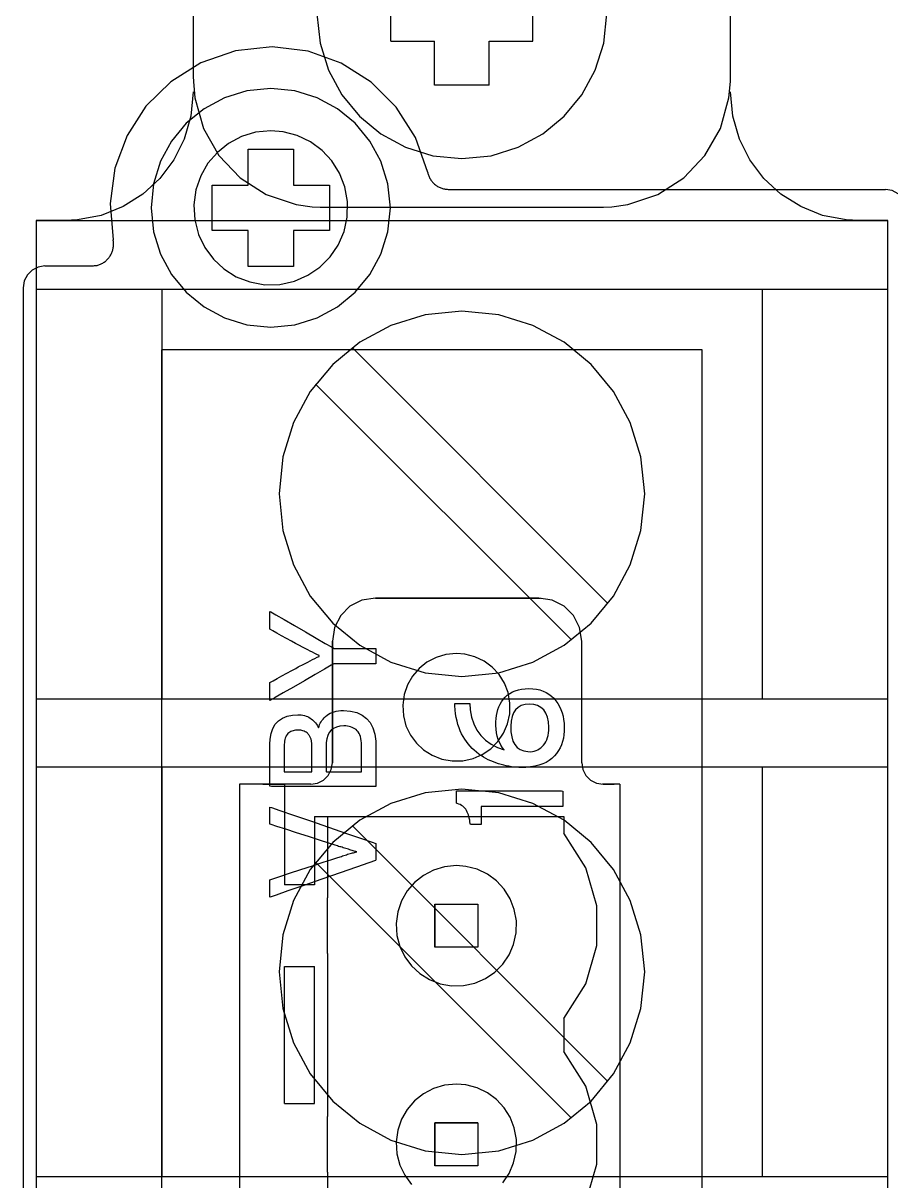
# Model space of a CAD drawing. Extents: x 1 to 47.7, y 0.2 to 33.5.
# Drawn here: x 35.132 to 35.927, y 11.133 to 12.192 of the extents above; entities that cross this region are included whole.
import ezdxf

# ---------------------------------------------------------------- set-up
doc = ezdxf.new("R2010")
doc.units = 0
doc.header["$MEASUREMENT"] = 0
for name, color, linetype in [('1_1__SCREW_TERMINAL_BLOCK_', 7, 'CONTINUOUS'), ('1_2__SCREW_TERMINAL_BLOCK_', 7, 'CONTINUOUS'), ('1_3__CONNECTORIZED_RELAY__', 7, 'CONTINUOUS'), ('1_4__CONNECTORIZED_RELAY__', 7, 'CONTINUOUS')]:
    doc.layers.add(name, color=color, linetype=linetype)

msp = doc.modelspace()

# ---------------------------------------------------------------- linework, layer by layer
at = {"layer": '1_1__SCREW_TERMINAL_BLOCK_'}
for points in [[(35.2881, 12.2396), (35.2881, 12.1821), (35.2881, 12.1575), (35.2881, 12.1434), (35.2882, 12.1389), (35.2895, 12.1239), (35.2974, 12.0959), (35.3115, 12.0713), (35.331, 12.0508), (35.3548, 12.0355), (35.3822, 12.0263), (35.3969, 12.0243), (35.4044, 12.0239), (35.4067, 12.0239), (35.4145, 12.0239), (35.4296, 12.0239), (35.4506, 12.0239), (35.476, 12.0239), (35.5341, 12.0239), (35.5922, 12.0239), (35.6176, 12.0239), (35.6386, 12.0239), (35.6537, 12.0239), (35.6615, 12.0239), (35.6638, 12.0239), (35.6713, 12.0243), (35.686, 12.0263), (35.7134, 12.0355), (35.7372, 12.0508), (35.7567, 12.0713), (35.7708, 12.0959), (35.7787, 12.1239), (35.78, 12.1389), (35.7801, 12.1434), (35.7801, 12.1575), (35.7801, 12.1821), (35.7801, 12.2396)], [(35.469, 12.1759), (35.469, 12.2258)], [(35.5992, 12.1759), (35.5992, 12.2258)], [(35.4014, 12.2008), (35.4042, 12.1741), (35.4119, 12.1493), (35.4242, 12.1267), (35.4404, 12.1071), (35.46, 12.091), (35.4826, 12.0788), (35.5074, 12.071), (35.5341, 12.0684), (35.5608, 12.071), (35.5856, 12.0788), (35.6082, 12.091), (35.6278, 12.1071), (35.644, 12.1267), (35.6563, 12.1493), (35.664, 12.1741), (35.6667, 12.2008)], [(35.469, 12.1759), (35.509, 12.1759)], [(35.509, 12.1357), (35.509, 12.1759)], [(35.5592, 12.1759), (35.5992, 12.1759)], [(35.5592, 12.1357), (35.5592, 12.1759)], [(35.5592, 12.1357), (35.509, 12.1357)], [(35.2881, 12.1296), (35.286, 12.1072), (35.2799, 12.0863), (35.2703, 12.0672), (35.2575, 12.0502), (35.2419, 12.0359), (35.2238, 12.0245), (35.2038, 12.0164), (35.1821, 12.0122), (35.1707, 12.0116), (35.1697, 12.0116), (35.1679, 12.0116), (35.1606, 12.0116), (35.1452, 12.0116), (35.1441, 12.0116), (35.1441, 12.0079), (35.1441, 11.9915), (35.1441, 11.9626), (35.1441, 11.9221), (35.1441, 11.8708), (35.1441, 11.8096), (35.1441, 11.7391), (35.1441, 11.6602), (35.1441, 11.5738), (35.1441, 11.4806), (35.1441, 11.3815), (35.1441, 11.2772), (35.1441, 11.0565)], [(35.9241, 11.0565), (35.9241, 11.2772), (35.9241, 11.3815), (35.9241, 11.4806), (35.9241, 11.5738), (35.9241, 11.6602), (35.9241, 11.7391), (35.9241, 11.8096), (35.9241, 11.8708), (35.9241, 11.9221), (35.9241, 11.9626), (35.9241, 11.9915), (35.9241, 12.0079), (35.9241, 12.0116), (35.923, 12.0116), (35.9076, 12.0116), (35.9003, 12.0116), (35.8985, 12.0116), (35.8975, 12.0116), (35.8861, 12.0122), (35.8644, 12.0164), (35.8444, 12.0245), (35.8263, 12.0359), (35.8107, 12.0502), (35.7979, 12.0672), (35.7883, 12.0863), (35.7822, 12.1072), (35.7801, 12.1296)], [(35.1441, 12.0116), (35.9241, 12.0116)], [(35.1441, 11.949), (35.9241, 11.949)], [(35.2592, 11.949), (35.2592, 11.574)], [(35.809, 11.949), (35.809, 11.574)], [(35.4335, 11.8955), (35.6678, 11.6612)], [(35.4001, 11.862), (35.6344, 11.6278)], [(35.1441, 11.574), (35.9241, 11.574)], [(35.1441, 11.5117), (35.9241, 11.5117)], [(35.2592, 11.5117), (35.2592, 11.1367)], [(35.809, 11.5117), (35.809, 11.1367)], [(35.4335, 11.4579), (35.6678, 11.2237)], [(35.4001, 11.4245), (35.6344, 11.1902)], [(35.1441, 11.1367), (35.9241, 11.1367)]]:
    msp.add_lwpolyline(points, dxfattribs=at)
for points in [[(35.5341, 11.9289), (35.5004, 11.9255), (35.469, 11.9157), (35.4405, 11.9003), (35.4158, 11.8799), (35.3953, 11.8551), (35.3798, 11.8267), (35.3701, 11.7953), (35.3667, 11.7616), (35.3701, 11.7279), (35.3798, 11.6965), (35.3953, 11.668), (35.4158, 11.6433), (35.4405, 11.6229), (35.469, 11.6075), (35.5004, 11.5977), (35.5341, 11.5943), (35.5678, 11.5977), (35.5992, 11.6075), (35.6277, 11.6229), (35.6524, 11.6433), (35.6729, 11.668), (35.6883, 11.6965), (35.6981, 11.7279), (35.7015, 11.7616), (35.6981, 11.7953), (35.6883, 11.8267), (35.6729, 11.8551), (35.6524, 11.8799), (35.6277, 11.9003), (35.5992, 11.9157), (35.5678, 11.9255)], [(35.5341, 11.4913), (35.5004, 11.488), (35.469, 11.4782), (35.4405, 11.4628), (35.4158, 11.4424), (35.3953, 11.4177), (35.3798, 11.3892), (35.3701, 11.3578), (35.3667, 11.3241), (35.3701, 11.2904), (35.3798, 11.259), (35.3953, 11.2306), (35.4158, 11.2058), (35.4405, 11.1854), (35.469, 11.17), (35.5004, 11.1602), (35.5341, 11.1568), (35.5678, 11.1602), (35.5992, 11.17), (35.6277, 11.1854), (35.6524, 11.2058), (35.6729, 11.2306), (35.6883, 11.259), (35.6981, 11.2904), (35.7015, 11.3241), (35.6981, 11.3578), (35.6883, 11.3892), (35.6729, 11.4177), (35.6524, 11.4424), (35.6277, 11.4628), (35.5992, 11.4782), (35.5678, 11.488)]]:
    msp.add_lwpolyline(points, close=True, dxfattribs=at)
at = {"layer": '1_2__SCREW_TERMINAL_BLOCK_'}
for points in [[(35.5028, 12.0557), (35.4916, 12.0878), (35.4739, 12.1156), (35.451, 12.1384), (35.4237, 12.1557), (35.3932, 12.1666), (35.3605, 12.1706), (35.3267, 12.167), (35.2951, 12.156), (35.2676, 12.1387), (35.2448, 12.1163), (35.2275, 12.0895), (35.2163, 12.0596), (35.2119, 12.0274), (35.2148, 11.994)], [(35.3384, 12.0771), (35.3799, 12.0771), (35.3799, 12.044), (35.4129, 12.044), (35.4129, 12.0027), (35.3799, 12.0027), (35.3799, 11.9696), (35.3384, 11.9696), (35.3384, 12.0027), (35.3054, 12.0027), (35.3054, 12.044), (35.3384, 12.044), (35.3384, 12.0771)], [(35.5028, 12.0557), (35.503, 12.0549), (35.5033, 12.0541), (35.5036, 12.0533), (35.5039, 12.0525), (35.5042, 12.0517), (35.5045, 12.051), (35.5049, 12.0502), (35.5053, 12.0495), (35.5058, 12.0488), (35.5062, 12.0481), (35.5068, 12.0474), (35.5073, 12.0468), (35.5079, 12.0462), (35.5085, 12.0456), (35.5091, 12.045), (35.5098, 12.0444), (35.5105, 12.0439), (35.5112, 12.0434), (35.5119, 12.043), (35.5126, 12.0426), (35.5133, 12.0422), (35.5141, 12.0418), (35.5149, 12.0415), (35.5157, 12.0412), (35.5165, 12.041), (35.5173, 12.0408), (35.5181, 12.0406), (35.5189, 12.0405), (35.5197, 12.0404), (35.5206, 12.0403), (35.5214, 12.0402), (35.5222, 12.0401)], [(35.5222, 12.0401), (35.9219, 12.0401)], [(35.9419, 12.0201), (35.9409, 12.0264), (35.938, 12.0319), (35.9337, 12.0362), (35.9282, 12.0391), (35.9219, 12.0401)], [(35.1952, 11.9701), (35.196, 11.9702), (35.1968, 11.9703), (35.1976, 11.9704), (35.1984, 11.9705), (35.1992, 11.9706), (35.2, 11.9707), (35.2008, 11.9709), (35.2016, 11.9711), (35.2023, 11.9714), (35.2031, 11.9717), (35.2038, 11.972), (35.2045, 11.9724), (35.2052, 11.9728), (35.2059, 11.9732), (35.2066, 11.9736), (35.2073, 11.9741), (35.2079, 11.9746), (35.2085, 11.9752), (35.2091, 11.9757), (35.2097, 11.9763), (35.2102, 11.9769), (35.2107, 11.9775), (35.2112, 11.9781), (35.2117, 11.9788), (35.2121, 11.9795), (35.2125, 11.9802), (35.2129, 11.9809), (35.2133, 11.9816), (35.2136, 11.9823), (35.2139, 11.9831), (35.2142, 11.9839), (35.2144, 11.9846), (35.2146, 11.9854), (35.2148, 11.9862), (35.2149, 11.987), (35.215, 11.9878), (35.2151, 11.9886), (35.2152, 11.9894), (35.2152, 11.9902), (35.2151, 11.991), (35.2151, 11.9918), (35.215, 11.9924), (35.215, 11.9926), (35.215, 11.9928), (35.2149, 11.993), (35.2149, 11.9932), (35.2149, 11.9934), (35.2148, 11.9936), (35.2148, 11.9938), (35.2148, 11.994)], [(35.1523, 11.9701), (35.146, 11.9691), (35.1405, 11.9662), (35.1362, 11.9619), (35.1333, 11.9564), (35.1323, 11.9501)], [(35.1523, 11.9701), (35.1952, 11.9701)], [(35.1323, 11.9501), (35.1323, 9.3165)], [(35.7541, 11.8933), (35.2591, 11.8933)], [(35.2591, 11.8933), (35.2591, 9.4433)], [(35.7541, 9.4433), (35.7541, 11.8933)], [(35.4549, 11.6662), (35.4424, 11.6642), (35.4316, 11.6586), (35.4231, 11.6501), (35.4175, 11.6393), (35.4155, 11.6268)], [(35.4549, 11.6662), (35.4424, 11.6642), (35.4316, 11.6586), (35.4231, 11.6501), (35.4175, 11.6393), (35.4155, 11.6268)], [(35.6045, 11.6662), (35.4549, 11.6662)], [(35.4549, 11.6662), (35.4549, 11.6662)], [(35.4549, 11.6662), (35.6045, 11.6662)], [(35.6045, 11.6662), (35.6045, 11.6662)], [(35.6045, 11.6662), (35.606, 11.6662)], [(35.6439, 11.6268), (35.6418, 11.6393), (35.6363, 11.6501), (35.6277, 11.6586), (35.6169, 11.6642), (35.6045, 11.6662)], [(35.6061, 11.6662), (35.606, 11.6662)], [(35.4155, 11.6268), (35.4155, 11.5154)], [(35.4155, 11.6268), (35.4155, 11.6268)], [(35.4155, 11.5154), (35.4155, 11.6268)], [(35.6439, 11.5154), (35.6439, 11.6268)], [(35.3958, 11.4957), (35.402, 11.4967), (35.4074, 11.4995), (35.4117, 11.5038), (35.4145, 11.5092), (35.4155, 11.5154)], [(35.3958, 11.4957), (35.402, 11.4967), (35.4074, 11.4995), (35.4117, 11.5038), (35.4145, 11.5092), (35.4155, 11.5154)], [(35.4155, 11.5154), (35.4155, 11.5154)], [(35.5291, 11.517), (35.5271, 11.517)], [(35.6439, 11.5154), (35.6449, 11.5092), (35.6477, 11.5038), (35.6519, 11.4995), (35.6573, 11.4967), (35.6635, 11.4957)], [(35.3958, 11.4957), (35.3303, 11.4957)], [(35.3303, 11.4957), (35.3303, 9.8367)], [(35.3561, 11.4957), (35.3366, 11.4957)], [(35.3716, 11.4957), (35.3519, 11.4957)], [(35.3519, 11.4957), (35.3716, 11.4957)], [(35.3561, 11.4957), (35.3716, 11.4957)], [(35.3958, 11.4957), (35.3716, 11.4957)], [(35.3716, 11.4957), (35.3716, 11.4957)], [(35.3716, 11.4957), (35.3716, 11.4036)], [(35.3958, 11.4957), (35.3958, 11.4957)], [(35.6635, 11.4957), (35.6628, 11.4957)], [(35.6635, 11.4957), (35.6736, 11.4957)], [(35.6787, 11.4957), (35.6635, 11.4957)], [(35.6635, 11.4957), (35.6635, 11.4957)], [(35.6736, 11.4957), (35.6635, 11.4957)], [(35.6787, 11.4957), (35.6787, 9.8367)], [(35.3992, 11.4662), (35.6275, 11.4662)], [(35.3992, 11.4662), (35.3992, 11.4036)], [(35.411, 11.4662), (35.411, 11.3917)], [(35.6275, 11.4662), (35.6275, 11.451)], [(35.6275, 11.2814), (35.6477, 11.3131), (35.6578, 11.3481), (35.6578, 11.3843), (35.6477, 11.4193), (35.6275, 11.451)], [(35.3992, 11.4036), (35.3716, 11.4036)], [(35.411, 11.3898), (35.411, 11.3917)], [(35.411, 11.3426), (35.411, 11.3898)], [(35.5094, 11.3465), (35.5094, 11.3859)], [(35.5094, 11.3859), (35.5488, 11.3859)], [(35.5094, 11.3859), (35.5094, 11.3465)], [(35.5094, 11.3859), (35.5094, 11.3859)], [(35.5094, 11.3859), (35.5488, 11.3859)], [(35.5488, 11.3859), (35.5488, 11.3465)], [(35.411, 11.3407), (35.411, 11.3426)], [(35.411, 11.3407), (35.411, 11.1917)], [(35.5488, 11.3465), (35.5094, 11.3465)], [(35.3716, 11.2036), (35.3716, 11.3288)], [(35.3716, 11.3288), (35.3992, 11.3288)], [(35.3992, 11.2036), (35.3992, 11.3288)], [(35.5269, 11.3111), (35.5269, 11.3111)], [(35.6275, 11.2814), (35.6275, 11.251)], [(35.6275, 11.0814), (35.6477, 11.1131), (35.6578, 11.1481), (35.6578, 11.1843), (35.6477, 11.2193), (35.6275, 11.251)], [(35.5715, 11.131), (35.5774, 11.1396), (35.5815, 11.1492), (35.5838, 11.1596), (35.584, 11.1706), (35.5821, 11.1812), (35.5783, 11.191), (35.5728, 11.1997), (35.5658, 11.2073), (35.5575, 11.2134), (35.5481, 11.2179), (35.5378, 11.2206), (35.5291, 11.2213), (35.5291, 11.2213), (35.5291, 11.2213), (35.5291, 11.2213), (35.5291, 11.2213), (35.5291, 11.2213), (35.5291, 11.2213), (35.5291, 11.2213), (35.5291, 11.2213), (35.5182, 11.2202), (35.5081, 11.2172), (35.4989, 11.2123), (35.4908, 11.2059), (35.4841, 11.1981), (35.4789, 11.1891), (35.4755, 11.1791), (35.474, 11.1684), (35.4746, 11.1575), (35.4773, 11.1472), (35.4818, 11.1378), (35.488, 11.1295)], [(35.3716, 11.2036), (35.3992, 11.2036)], [(35.411, 11.1898), (35.411, 11.1917)], [(35.411, 11.1426), (35.411, 11.1898)], [(35.5094, 11.1465), (35.5094, 11.1859)], [(35.5094, 11.1859), (35.5488, 11.1859)], [(35.5094, 11.1859), (35.5094, 11.1859)], [(35.5488, 11.1859), (35.5094, 11.1859)], [(35.5094, 11.1859), (35.5094, 11.1465)], [(35.5488, 11.1859), (35.5488, 11.1465)], [(35.411, 11.1406), (35.411, 11.1426)], [(35.411, 11.1406), (35.411, 10.9917)], [(35.5488, 11.1465), (35.5094, 11.1465)]]:
    msp.add_lwpolyline(points, dxfattribs=at)
for points in [[(35.3591, 12.1327), (35.3371, 12.1305), (35.3166, 12.1241), (35.298, 12.114), (35.2817, 12.1007), (35.2683, 12.0845), (35.2582, 12.0659), (35.2518, 12.0454), (35.2496, 12.0234), (35.2518, 12.0013), (35.2582, 11.9808), (35.2683, 11.9622), (35.2817, 11.946), (35.298, 11.9327), (35.3166, 11.9226), (35.3371, 11.9162), (35.3591, 11.914), (35.3811, 11.9162), (35.4017, 11.9226), (35.4203, 11.9327), (35.4365, 11.946), (35.4499, 11.9622), (35.46, 11.9808), (35.4664, 12.0013), (35.4686, 12.0234), (35.4664, 12.0454), (35.46, 12.0659), (35.4499, 12.0845), (35.4365, 12.1007), (35.4203, 12.114), (35.4017, 12.1241), (35.3811, 12.1305)], [(35.5291, 11.6154), (35.5194, 11.6145), (35.5104, 11.6117), (35.5021, 11.6074), (35.4949, 11.6016), (35.4889, 11.5947), (35.4843, 11.5866), (35.4812, 11.5778), (35.4799, 11.5682), (35.4805, 11.5584), (35.4829, 11.5492), (35.4869, 11.5408), (35.4924, 11.5334), (35.4991, 11.5272), (35.507, 11.5222), (35.5157, 11.5188), (35.5251, 11.5171), (35.535, 11.5173), (35.5443, 11.5194), (35.5528, 11.5231), (35.5605, 11.5283), (35.567, 11.5348), (35.5722, 11.5424), (35.5759, 11.551), (35.5779, 11.5603), (35.5781, 11.5701), (35.5764, 11.5796), (35.573, 11.5883), (35.5681, 11.5962), (35.5619, 11.6029), (35.5544, 11.6084), (35.5461, 11.6124), (35.5369, 11.6148), (35.5291, 11.6154), (35.5291, 11.6154), (35.5291, 11.6154), (35.5291, 11.6154), (35.5291, 11.6154), (35.5291, 11.6154), (35.5291, 11.6154), (35.5291, 11.6154)], [(35.5291, 11.4213), (35.5182, 11.4202), (35.5081, 11.4172), (35.4989, 11.4123), (35.4908, 11.4059), (35.4841, 11.3981), (35.4789, 11.3891), (35.4755, 11.3791), (35.474, 11.3684), (35.4746, 11.3574), (35.4773, 11.3472), (35.4818, 11.3378), (35.488, 11.3295), (35.4955, 11.3224), (35.5043, 11.3169), (35.5141, 11.3131), (35.5247, 11.3113), (35.5357, 11.3115), (35.5461, 11.3138), (35.5557, 11.3179), (35.5642, 11.3237), (35.5715, 11.331), (35.5774, 11.3396), (35.5815, 11.3492), (35.5838, 11.3596), (35.584, 11.3706), (35.5821, 11.3812), (35.5783, 11.391), (35.5728, 11.3997), (35.5658, 11.4073), (35.5575, 11.4134), (35.5481, 11.4179), (35.5378, 11.4206), (35.5291, 11.4213), (35.5291, 11.4213), (35.5291, 11.4213), (35.5291, 11.4213), (35.5291, 11.4213), (35.5291, 11.4213), (35.5291, 11.4213), (35.5291, 11.4213)]]:
    msp.add_lwpolyline(points, close=True, dxfattribs=at)
at = {"layer": '1_3__CONNECTORIZED_RELAY__'}
for points in [[(35.417, 11.6201), (35.4184, 11.6201), (35.4222, 11.6201), (35.4276, 11.6201), (35.4341, 11.6201), (35.4407, 11.6201), (35.4468, 11.6201), (35.4518, 11.6201), (35.4548, 11.6201), (35.4554, 11.6201), (35.4554, 11.6192), (35.4554, 11.6176), (35.4554, 11.6154), (35.4554, 11.613), (35.4554, 11.6106), (35.4554, 11.6085), (35.4554, 11.6069), (35.4554, 11.6061), (35.4546, 11.6061), (35.4514, 11.6061), (35.4463, 11.6061), (35.4401, 11.6061), (35.4334, 11.6061), (35.4271, 11.6061), (35.4217, 11.6061), (35.4181, 11.6061), (35.4169, 11.606), (35.4143, 11.6046), (35.4083, 11.6011), (35.3997, 11.5962), (35.3899, 11.5905), (35.3798, 11.5847), (35.3705, 11.5794), (35.3632, 11.5752), (35.3589, 11.5727), (35.3582, 11.5724), (35.3582, 11.5736), (35.3582, 11.5756), (35.3582, 11.5781), (35.3582, 11.581), (35.3582, 11.5838), (35.3582, 11.5862), (35.3582, 11.588), (35.3582, 11.5888), (35.3589, 11.5892), (35.3613, 11.5905), (35.3649, 11.5925), (35.3693, 11.5949), (35.3739, 11.5974), (35.3783, 11.5998), (35.3819, 11.6018), (35.3843, 11.6031), (35.3855, 11.6037), (35.3881, 11.6051), (35.3905, 11.6064), (35.3929, 11.6076), (35.3952, 11.6088), (35.3974, 11.6099), (35.3995, 11.6109), (35.4015, 11.6119), (35.4034, 11.6128), (35.4033, 11.6137), (35.4014, 11.6145), (35.3995, 11.6155), (35.3974, 11.6165), (35.3952, 11.6176), (35.3929, 11.6188), (35.3905, 11.62), (35.388, 11.6213), (35.3854, 11.6227), (35.3843, 11.6233), (35.3818, 11.6247), (35.378, 11.6268), (35.3736, 11.6292), (35.3689, 11.6317), (35.3646, 11.6341), (35.361, 11.6361), (35.3587, 11.6373), (35.3582, 11.6377), (35.3582, 11.6386), (35.3582, 11.6404), (35.3582, 11.6429), (35.3582, 11.6456), (35.3582, 11.6484), (35.3582, 11.6509), (35.3582, 11.6528), (35.3582, 11.6538), (35.3591, 11.6534), (35.3637, 11.6507), (35.3713, 11.6464), (35.3807, 11.641), (35.3908, 11.6352), (35.4006, 11.6295), (35.409, 11.6247), (35.4148, 11.6214)], [(35.5955, 11.5834), (35.5991, 11.5832), (35.6024, 11.5827), (35.6056, 11.582), (35.6085, 11.581), (35.6112, 11.5797), (35.6138, 11.5782), (35.6161, 11.5764), (35.6182, 11.5744), (35.6202, 11.572), (35.6219, 11.5696), (35.6234, 11.5669), (35.6247, 11.5641), (35.6258, 11.5612), (35.6267, 11.5581), (35.6273, 11.5549), (35.6277, 11.5515), (35.6279, 11.5479), (35.6279, 11.5444), (35.6276, 11.5411), (35.6271, 11.5379), (35.6263, 11.5349), (35.6253, 11.5319), (35.6241, 11.5292), (35.6226, 11.5265), (35.6208, 11.524), (35.6189, 11.5216), (35.6166, 11.5194), (35.6141, 11.5174), (35.6113, 11.5157), (35.6081, 11.5143), (35.6047, 11.5131), (35.601, 11.5122), (35.597, 11.5116), (35.5926, 11.5112), (35.5886, 11.5111), (35.5864, 11.5112), (35.5841, 11.5113), (35.5818, 11.5115), (35.5795, 11.5118), (35.5771, 11.5122), (35.5748, 11.5127), (35.5724, 11.5132), (35.57, 11.5138), (35.5676, 11.5145), (35.5652, 11.5153), (35.5629, 11.5161), (35.5606, 11.5171), (35.5583, 11.5182), (35.5561, 11.5193), (35.5539, 11.5206), (35.5517, 11.5219), (35.5496, 11.5234), (35.5475, 11.525), (35.5455, 11.5268), (35.5436, 11.5286), (35.5418, 11.5306), (35.54, 11.5326), (35.5384, 11.5348), (35.5368, 11.5371), (35.5353, 11.5395), (35.5339, 11.542), (35.5326, 11.5447), (35.5315, 11.5475), (35.5305, 11.5505), (35.5297, 11.5536), (35.529, 11.5568), (35.5284, 11.5602), (35.528, 11.5638), (35.5277, 11.5675), (35.5277, 11.5695), (35.5286, 11.5695), (35.5303, 11.5695), (35.5324, 11.5695), (35.5347, 11.5695), (35.537, 11.5695), (35.5391, 11.5695), (35.5406, 11.5695), (35.5413, 11.5695), (35.5418, 11.5639), (35.543, 11.5571), (35.5451, 11.5509), (35.5479, 11.5453), (35.5515, 11.5404), (35.5558, 11.5361), (35.5609, 11.5323), (35.5668, 11.5293), (35.5728, 11.5271), (35.5712, 11.5292), (35.5697, 11.5315), (35.5684, 11.5341), (35.5674, 11.5368), (35.5665, 11.5397), (35.5659, 11.5427), (35.5655, 11.546), (35.5652, 11.5495), (35.5652, 11.5529), (35.5654, 11.5559), (35.5657, 11.5587), (35.5663, 11.5615), (35.567, 11.5641), (35.568, 11.5666), (35.5691, 11.569), (35.5705, 11.5713), (35.572, 11.5734), (35.5738, 11.5755), (35.5757, 11.5773), (35.5779, 11.5788), (35.5803, 11.5802), (35.5829, 11.5813), (35.5858, 11.5821), (35.5888, 11.5828), (35.5921, 11.5832)], [(35.4256, 11.5633), (35.4321, 11.5627), (35.4379, 11.5614), (35.4428, 11.5591), (35.4469, 11.556), (35.4502, 11.5521), (35.4527, 11.5473), (35.4544, 11.5416), (35.4553, 11.5351), (35.4554, 11.5308), (35.4554, 11.5282), (35.4554, 11.5236), (35.4554, 11.5178), (35.4554, 11.5113), (35.4554, 11.5049), (35.4554, 11.4994), (35.4554, 11.4954), (35.4554, 11.4937), (35.4524, 11.4937), (35.4433, 11.4937), (35.4296, 11.4937), (35.4134, 11.4937), (35.3964, 11.4937), (35.3806, 11.4937), (35.3678, 11.4937), (35.3599, 11.4937), (35.3582, 11.4939), (35.3582, 11.4962), (35.3582, 11.5007), (35.3582, 11.5067), (35.3582, 11.5134), (35.3582, 11.52), (35.3582, 11.5259), (35.3582, 11.5302), (35.3582, 11.5323), (35.3584, 11.5369), (35.3593, 11.5422), (35.3609, 11.5468), (35.3632, 11.5506), (35.3661, 11.5538), (35.3698, 11.5562), (35.3741, 11.558), (35.3791, 11.559), (35.3838, 11.5594), (35.3855, 11.5593), (35.387, 11.5592), (35.3886, 11.5589), (35.39, 11.5586), (35.3914, 11.5581), (35.3927, 11.5576), (35.394, 11.557), (35.3951, 11.5563), (35.3962, 11.5555), (35.3973, 11.5547), (35.3983, 11.5538), (35.3992, 11.5528), (35.4001, 11.5518), (35.4009, 11.5508), (35.4016, 11.5497), (35.4023, 11.5485), (35.4029, 11.5475), (35.4033, 11.5489), (35.4038, 11.5503), (35.4044, 11.5516), (35.4052, 11.5529), (35.406, 11.5541), (35.407, 11.5554), (35.4081, 11.5566), (35.4093, 11.5578), (35.4106, 11.5589), (35.412, 11.5599), (35.4136, 11.5608), (35.4152, 11.5615), (35.4171, 11.5621), (35.419, 11.5626), (35.4211, 11.563), (35.4232, 11.5632)], [(35.5958, 11.5691), (35.5919, 11.5687), (35.5885, 11.5678), (35.5856, 11.5661), (35.5833, 11.5639), (35.5814, 11.5611), (35.58, 11.5576), (35.5792, 11.5535), (35.5789, 11.5488), (35.579, 11.5437), (35.5797, 11.5392), (35.5809, 11.5353), (35.5826, 11.5321), (35.5848, 11.5295), (35.5875, 11.5276), (35.5907, 11.5263), (35.5944, 11.5256), (35.5971, 11.5255), (35.5988, 11.5257), (35.6004, 11.5261), (35.602, 11.5266), (35.6035, 11.5272), (35.605, 11.5281), (35.6063, 11.5291), (35.6076, 11.5303), (35.6089, 11.5316), (35.61, 11.5331), (35.611, 11.5347), (35.6119, 11.5365), (35.6126, 11.5384), (35.6131, 11.5405), (35.6135, 11.5427), (35.6137, 11.545), (35.6138, 11.5481), (35.6134, 11.553), (35.6124, 11.5572), (35.6109, 11.5608), (35.609, 11.5638), (35.6064, 11.5661), (35.6034, 11.5678), (35.5999, 11.5688)], [(35.3842, 11.5453), (35.383, 11.5452), (35.3818, 11.5451), (35.3806, 11.5449), (35.3795, 11.5447), (35.3784, 11.5443), (35.3774, 11.5439), (35.3764, 11.5434), (35.3755, 11.5428), (35.3747, 11.5421), (35.374, 11.5412), (35.3733, 11.5402), (35.3728, 11.5392), (35.3723, 11.538), (35.372, 11.5367), (35.3717, 11.5353), (35.3716, 11.5338), (35.3715, 11.5322), (35.3715, 11.5313), (35.3715, 11.5287), (35.3715, 11.525), (35.3715, 11.5207), (35.3715, 11.5163), (35.3715, 11.5122), (35.3715, 11.509), (35.3715, 11.5072), (35.3717, 11.507), (35.3736, 11.507), (35.3767, 11.507), (35.3808, 11.507), (35.3852, 11.507), (35.3895, 11.507), (35.3931, 11.507), (35.3957, 11.507), (35.3966, 11.507), (35.3966, 11.5079), (35.3966, 11.5105), (35.3966, 11.5142), (35.3966, 11.5185), (35.3966, 11.5229), (35.3966, 11.527), (35.3966, 11.5301), (35.3966, 11.532), (35.3966, 11.5326), (35.3966, 11.5335), (35.3965, 11.5342), (35.3965, 11.535), (35.3963, 11.5357), (35.3962, 11.5364), (35.396, 11.5371), (35.3958, 11.5377), (35.3955, 11.5383), (35.3952, 11.5388), (35.395, 11.5394), (35.3947, 11.5399), (35.3943, 11.5404), (35.394, 11.5409), (35.3937, 11.5413), (35.3933, 11.5417), (35.3929, 11.5421), (35.3923, 11.5427), (35.3914, 11.5433), (35.3905, 11.5438), (35.3896, 11.5443), (35.3886, 11.5446), (35.3876, 11.5449), (35.3865, 11.5451), (35.3854, 11.5452)], [(35.426, 11.5492), (35.4224, 11.5489), (35.4192, 11.5481), (35.4166, 11.5469), (35.4143, 11.5452), (35.4125, 11.543), (35.4112, 11.5404), (35.4103, 11.5373), (35.4098, 11.5338), (35.4098, 11.532), (35.4098, 11.5298), (35.4098, 11.5263), (35.4098, 11.522), (35.4098, 11.5174), (35.4098, 11.5131), (35.4098, 11.5096), (35.4098, 11.5074), (35.41, 11.507), (35.412, 11.507), (35.416, 11.507), (35.4212, 11.507), (35.4269, 11.507), (35.4325, 11.507), (35.4374, 11.507), (35.4408, 11.507), (35.4421, 11.507), (35.4421, 11.508), (35.4421, 11.5106), (35.4421, 11.5144), (35.4421, 11.5188), (35.4421, 11.5232), (35.4421, 11.5273), (35.4421, 11.5304), (35.4421, 11.532), (35.4421, 11.5336), (35.4419, 11.5356), (35.4416, 11.5375), (35.4412, 11.5393), (35.4407, 11.5409), (35.44, 11.5423), (35.4392, 11.5436), (35.4382, 11.5447), (35.4372, 11.5457), (35.4361, 11.5465), (35.4349, 11.5472), (35.4336, 11.5478), (35.4322, 11.5483), (35.4308, 11.5487), (35.4293, 11.5489), (35.4277, 11.5491)], [(35.6264, 11.4755), (35.6235, 11.4755), (35.6159, 11.4755), (35.6051, 11.4755), (35.5924, 11.4755), (35.5793, 11.4755), (35.5674, 11.4755), (35.558, 11.4755), (35.5526, 11.4755), (35.5518, 11.4754), (35.5518, 11.4742), (35.5518, 11.472), (35.5518, 11.4694), (35.5518, 11.4664), (35.5518, 11.4636), (35.5518, 11.4612), (35.5518, 11.4595), (35.5518, 11.4588), (35.5514, 11.4588), (35.5504, 11.4588), (35.549, 11.4588), (35.5472, 11.4588), (35.5455, 11.4588), (35.5439, 11.4588), (35.5426, 11.4588), (35.5419, 11.4588), (35.5417, 11.4597), (35.5415, 11.4614), (35.5413, 11.463), (35.5409, 11.4646), (35.5405, 11.4661), (35.5401, 11.4676), (35.5396, 11.469), (35.539, 11.4703), (35.5383, 11.4716), (35.5376, 11.4728), (35.5368, 11.4738), (35.5359, 11.4748), (35.5349, 11.4757), (35.5338, 11.4764), (35.5326, 11.4771), (35.5313, 11.4776), (35.5299, 11.4781), (35.5292, 11.4783), (35.5292, 11.4792), (35.5292, 11.4806), (35.5292, 11.4824), (35.5292, 11.4844), (35.5292, 11.4864), (35.5292, 11.488), (35.5292, 11.4892), (35.5292, 11.4896), (35.5329, 11.4896), (35.5428, 11.4896), (35.5569, 11.4896), (35.5735, 11.4896), (35.5905, 11.4896), (35.6061, 11.4896), (35.6183, 11.4896), (35.6254, 11.4896), (35.6264, 11.4895), (35.6264, 11.4885), (35.6264, 11.4867), (35.6264, 11.4844), (35.6264, 11.482), (35.6264, 11.4796), (35.6264, 11.4775), (35.6264, 11.4761)], [(35.4554, 11.4415), (35.4554, 11.4409), (35.4554, 11.4394), (35.4554, 11.4372), (35.4554, 11.4347), (35.4554, 11.432), (35.4554, 11.4296), (35.4554, 11.4276), (35.4554, 11.4264), (35.4549, 11.426), (35.4489, 11.4239), (35.4375, 11.4199), (35.4226, 11.4148), (35.406, 11.409), (35.3895, 11.4032), (35.3748, 11.3981), (35.3639, 11.3943), (35.3585, 11.3925), (35.3582, 11.3927), (35.3582, 11.394), (35.3582, 11.3961), (35.3582, 11.3987), (35.3582, 11.4014), (35.3582, 11.404), (35.3582, 11.4062), (35.3582, 11.4077), (35.3582, 11.4082), (35.3609, 11.4091), (35.3673, 11.4112), (35.3763, 11.4142), (35.3867, 11.4176), (35.3974, 11.4211), (35.4072, 11.4243), (35.4149, 11.4268), (35.4195, 11.4283), (35.4206, 11.4287), (35.4217, 11.429), (35.4227, 11.4294), (35.4238, 11.4297), (35.4249, 11.4301), (35.426, 11.4305), (35.4272, 11.4308), (35.4283, 11.4312), (35.4295, 11.4316), (35.4307, 11.432), (35.4319, 11.4323), (35.4329, 11.4326), (35.4339, 11.4329), (35.4349, 11.4331), (35.4358, 11.4334), (35.4366, 11.4336), (35.4374, 11.4338), (35.4378, 11.4339), (35.4371, 11.4341), (35.4363, 11.4343), (35.4355, 11.4346), (35.4346, 11.4348), (35.4336, 11.4351), (35.4325, 11.4355), (35.4314, 11.4358), (35.4303, 11.4362), (35.4291, 11.4366), (35.4279, 11.4369), (35.4267, 11.4373), (35.4255, 11.4376), (35.4244, 11.438), (35.4233, 11.4383), (35.4222, 11.4386), (35.4212, 11.4389), (35.4201, 11.4393), (35.4181, 11.4399), (35.4123, 11.4418), (35.4037, 11.4446), (35.3935, 11.4479), (35.3828, 11.4513), (35.3728, 11.4546), (35.3646, 11.4572), (35.3594, 11.4589), (35.3582, 11.4593), (35.3582, 11.4602), (35.3582, 11.462), (35.3582, 11.4643), (35.3582, 11.467), (35.3582, 11.4696), (35.3582, 11.472), (35.3582, 11.4738), (35.3582, 11.4748), (35.3597, 11.4744), (35.3673, 11.4717), (35.3798, 11.4675), (35.3954, 11.4621), (35.4121, 11.4564), (35.4283, 11.4508), (35.4422, 11.4461), (35.4518, 11.4428)]]:
    msp.add_lwpolyline(points, close=True, dxfattribs=at)
at = {"layer": '1_4__CONNECTORIZED_RELAY__'}
for points in [[(35.5028, 12.0557), (35.4916, 12.0878), (35.4739, 12.1156), (35.451, 12.1384), (35.4237, 12.1557), (35.3932, 12.1666), (35.3605, 12.1706), (35.3267, 12.167), (35.2951, 12.156), (35.2676, 12.1387), (35.2448, 12.1163), (35.2275, 12.0895), (35.2163, 12.0596), (35.2119, 12.0274), (35.2148, 11.994)], [(35.5028, 12.0557), (35.503, 12.0549), (35.5033, 12.0541), (35.5036, 12.0533), (35.5039, 12.0525), (35.5042, 12.0517), (35.5045, 12.051), (35.5049, 12.0502), (35.5053, 12.0495), (35.5058, 12.0488), (35.5062, 12.0481), (35.5068, 12.0474), (35.5073, 12.0468), (35.5079, 12.0462), (35.5085, 12.0456), (35.5091, 12.045), (35.5098, 12.0444), (35.5105, 12.0439), (35.5112, 12.0434), (35.5119, 12.043), (35.5126, 12.0426), (35.5133, 12.0422), (35.5141, 12.0418), (35.5149, 12.0415), (35.5157, 12.0412), (35.5165, 12.041), (35.5173, 12.0408), (35.5181, 12.0406), (35.5189, 12.0405), (35.5197, 12.0404), (35.5206, 12.0403), (35.5214, 12.0402), (35.5222, 12.0401)], [(35.5222, 12.0401), (35.9219, 12.0401)], [(35.9419, 12.0201), (35.9409, 12.0264), (35.938, 12.0319), (35.9337, 12.0362), (35.9282, 12.0391), (35.9219, 12.0401)], [(35.1952, 11.9701), (35.196, 11.9702), (35.1968, 11.9703), (35.1976, 11.9704), (35.1984, 11.9705), (35.1992, 11.9706), (35.2, 11.9707), (35.2008, 11.9709), (35.2016, 11.9711), (35.2023, 11.9714), (35.2031, 11.9717), (35.2038, 11.972), (35.2045, 11.9724), (35.2052, 11.9728), (35.2059, 11.9732), (35.2066, 11.9736), (35.2073, 11.9741), (35.2079, 11.9746), (35.2085, 11.9752), (35.2091, 11.9757), (35.2097, 11.9763), (35.2102, 11.9769), (35.2107, 11.9775), (35.2112, 11.9781), (35.2117, 11.9788), (35.2121, 11.9795), (35.2125, 11.9802), (35.2129, 11.9809), (35.2133, 11.9816), (35.2136, 11.9823), (35.2139, 11.9831), (35.2142, 11.9839), (35.2144, 11.9846), (35.2146, 11.9854), (35.2148, 11.9862), (35.2149, 11.987), (35.215, 11.9878), (35.2151, 11.9886), (35.2152, 11.9894), (35.2152, 11.9902), (35.2151, 11.991), (35.2151, 11.9918), (35.215, 11.9924), (35.215, 11.9926), (35.215, 11.9928), (35.2149, 11.993), (35.2149, 11.9932), (35.2149, 11.9934), (35.2148, 11.9936), (35.2148, 11.9938), (35.2148, 11.994)], [(35.1523, 11.9701), (35.146, 11.9691), (35.1405, 11.9662), (35.1362, 11.9619), (35.1333, 11.9564), (35.1323, 11.9501)], [(35.1523, 11.9701), (35.1952, 11.9701)], [(35.1323, 11.9501), (35.1323, 9.3165)], [(35.7541, 11.8933), (35.2591, 11.8933)], [(35.2591, 11.8933), (35.2591, 9.4433)], [(35.7541, 9.4433), (35.7541, 11.8933)], [(35.4549, 11.6662), (35.4424, 11.6642), (35.4316, 11.6586), (35.4231, 11.6501), (35.4175, 11.6393), (35.4155, 11.6268)], [(35.4549, 11.6662), (35.4424, 11.6642), (35.4316, 11.6586), (35.4231, 11.6501), (35.4175, 11.6393), (35.4155, 11.6268)], [(35.6045, 11.6662), (35.4549, 11.6662)], [(35.4549, 11.6662), (35.4549, 11.6662)], [(35.4549, 11.6662), (35.6045, 11.6662)], [(35.6045, 11.6662), (35.6045, 11.6662)], [(35.6045, 11.6662), (35.606, 11.6662)], [(35.6439, 11.6268), (35.6418, 11.6393), (35.6363, 11.6501), (35.6277, 11.6586), (35.6169, 11.6642), (35.6045, 11.6662)], [(35.6061, 11.6662), (35.606, 11.6662)], [(35.4155, 11.6268), (35.4155, 11.5154)], [(35.4155, 11.6268), (35.4155, 11.6268)], [(35.4155, 11.5154), (35.4155, 11.6268)], [(35.6439, 11.5154), (35.6439, 11.6268)], [(35.3958, 11.4957), (35.402, 11.4967), (35.4074, 11.4995), (35.4117, 11.5038), (35.4145, 11.5092), (35.4155, 11.5154)], [(35.3958, 11.4957), (35.402, 11.4967), (35.4074, 11.4995), (35.4117, 11.5038), (35.4145, 11.5092), (35.4155, 11.5154)], [(35.4155, 11.5154), (35.4155, 11.5154)], [(35.5291, 11.517), (35.5271, 11.517)], [(35.6439, 11.5154), (35.6449, 11.5092), (35.6477, 11.5038), (35.6519, 11.4995), (35.6573, 11.4967), (35.6635, 11.4957)], [(35.3958, 11.4957), (35.3303, 11.4957)], [(35.3303, 11.4957), (35.3303, 9.8367)], [(35.3561, 11.4957), (35.3366, 11.4957)], [(35.3716, 11.4957), (35.3519, 11.4957)], [(35.3519, 11.4957), (35.3716, 11.4957)], [(35.3561, 11.4957), (35.3716, 11.4957)], [(35.3958, 11.4957), (35.3716, 11.4957)], [(35.3716, 11.4957), (35.3716, 11.4957)], [(35.3716, 11.4957), (35.3716, 11.4036)], [(35.3958, 11.4957), (35.3958, 11.4957)], [(35.6635, 11.4957), (35.6628, 11.4957)], [(35.6635, 11.4957), (35.6736, 11.4957)], [(35.6787, 11.4957), (35.6635, 11.4957)], [(35.6635, 11.4957), (35.6635, 11.4957)], [(35.6736, 11.4957), (35.6635, 11.4957)], [(35.6787, 11.4957), (35.6787, 9.8367)], [(35.3992, 11.4662), (35.6275, 11.4662)], [(35.3992, 11.4662), (35.3992, 11.4036)], [(35.411, 11.4662), (35.411, 11.3917)], [(35.6275, 11.4662), (35.6275, 11.451)], [(35.6275, 11.2814), (35.6477, 11.3131), (35.6578, 11.3481), (35.6578, 11.3843), (35.6477, 11.4193), (35.6275, 11.451)], [(35.3992, 11.4036), (35.3716, 11.4036)], [(35.411, 11.3898), (35.411, 11.3917)], [(35.411, 11.3426), (35.411, 11.3898)], [(35.5094, 11.3465), (35.5094, 11.3859)], [(35.5094, 11.3859), (35.5488, 11.3859)], [(35.5094, 11.3859), (35.5094, 11.3465)], [(35.5094, 11.3859), (35.5094, 11.3859)], [(35.5094, 11.3859), (35.5488, 11.3859)], [(35.5488, 11.3859), (35.5488, 11.3465)], [(35.411, 11.3407), (35.411, 11.3426)], [(35.411, 11.3407), (35.411, 11.1917)], [(35.5488, 11.3465), (35.5094, 11.3465)], [(35.3716, 11.2036), (35.3716, 11.3288)], [(35.3716, 11.3288), (35.3992, 11.3288)], [(35.3992, 11.2036), (35.3992, 11.3288)], [(35.5269, 11.3111), (35.5269, 11.3111)], [(35.6275, 11.2814), (35.6275, 11.251)], [(35.6275, 11.0814), (35.6477, 11.1131), (35.6578, 11.1481), (35.6578, 11.1843), (35.6477, 11.2193), (35.6275, 11.251)], [(35.5715, 11.131), (35.5774, 11.1396), (35.5815, 11.1492), (35.5838, 11.1596), (35.584, 11.1706), (35.5821, 11.1812), (35.5783, 11.191), (35.5728, 11.1997), (35.5658, 11.2073), (35.5575, 11.2134), (35.5481, 11.2179), (35.5378, 11.2206), (35.5291, 11.2213), (35.5291, 11.2213), (35.5291, 11.2213), (35.5291, 11.2213), (35.5291, 11.2213), (35.5291, 11.2213), (35.5291, 11.2213), (35.5291, 11.2213), (35.5291, 11.2213), (35.5182, 11.2202), (35.5081, 11.2172), (35.4989, 11.2123), (35.4908, 11.2059), (35.4841, 11.1981), (35.4789, 11.1891), (35.4755, 11.1791), (35.474, 11.1684), (35.4746, 11.1575), (35.4773, 11.1472), (35.4818, 11.1378), (35.488, 11.1295)], [(35.3716, 11.2036), (35.3992, 11.2036)], [(35.411, 11.1898), (35.411, 11.1917)], [(35.411, 11.1426), (35.411, 11.1898)], [(35.5094, 11.1465), (35.5094, 11.1859)], [(35.5094, 11.1859), (35.5488, 11.1859)], [(35.5094, 11.1859), (35.5094, 11.1859)], [(35.5488, 11.1859), (35.5094, 11.1859)], [(35.5094, 11.1859), (35.5094, 11.1465)], [(35.5488, 11.1859), (35.5488, 11.1465)], [(35.411, 11.1406), (35.411, 11.1426)], [(35.411, 11.1406), (35.411, 10.9917)], [(35.5488, 11.1465), (35.5094, 11.1465)]]:
    msp.add_lwpolyline(points, dxfattribs=at)
for points in [[(35.3591, 12.0938), (35.3452, 12.0925), (35.3323, 12.0885), (35.3205, 12.0823), (35.3102, 12.0741), (35.3016, 12.0641), (35.2949, 12.0526), (35.2906, 12.0399), (35.2887, 12.0262), (35.2895, 12.0122), (35.2929, 11.999), (35.2987, 11.987), (35.3065, 11.9763), (35.3162, 11.9674), (35.3274, 11.9603), (35.3399, 11.9555), (35.3535, 11.953), (35.3675, 11.9533), (35.3809, 11.9562), (35.3931, 11.9616), (35.4041, 11.969), (35.4134, 11.9784), (35.4209, 11.9893), (35.4262, 12.0016), (35.4291, 12.0149), (35.4294, 12.029), (35.427, 12.0425), (35.4221, 12.055), (35.415, 12.0662), (35.4061, 12.0759), (35.3954, 12.0837), (35.3834, 12.0895), (35.3703, 12.0929), (35.3591, 12.0938), (35.3591, 12.0938), (35.3591, 12.0938), (35.3591, 12.0938), (35.3591, 12.0938), (35.3591, 12.0938), (35.3591, 12.0938), (35.3591, 12.0938)], [(35.5291, 11.6154), (35.5194, 11.6145), (35.5104, 11.6117), (35.5021, 11.6074), (35.4949, 11.6016), (35.4889, 11.5947), (35.4843, 11.5866), (35.4812, 11.5778), (35.4799, 11.5682), (35.4805, 11.5584), (35.4829, 11.5492), (35.4869, 11.5408), (35.4924, 11.5334), (35.4991, 11.5272), (35.507, 11.5222), (35.5157, 11.5188), (35.5251, 11.5171), (35.535, 11.5173), (35.5443, 11.5194), (35.5528, 11.5231), (35.5605, 11.5283), (35.567, 11.5348), (35.5722, 11.5424), (35.5759, 11.551), (35.5779, 11.5603), (35.5781, 11.5701), (35.5764, 11.5796), (35.573, 11.5883), (35.5681, 11.5962), (35.5619, 11.6029), (35.5544, 11.6084), (35.5461, 11.6124), (35.5369, 11.6148), (35.5291, 11.6154), (35.5291, 11.6154), (35.5291, 11.6154), (35.5291, 11.6154), (35.5291, 11.6154), (35.5291, 11.6154), (35.5291, 11.6154), (35.5291, 11.6154)], [(35.5291, 11.4213), (35.5182, 11.4202), (35.5081, 11.4172), (35.4989, 11.4123), (35.4908, 11.4059), (35.4841, 11.3981), (35.4789, 11.3891), (35.4755, 11.3791), (35.474, 11.3684), (35.4746, 11.3574), (35.4773, 11.3472), (35.4818, 11.3378), (35.488, 11.3295), (35.4955, 11.3224), (35.5043, 11.3169), (35.5141, 11.3131), (35.5247, 11.3113), (35.5357, 11.3115), (35.5461, 11.3138), (35.5557, 11.3179), (35.5642, 11.3237), (35.5715, 11.331), (35.5774, 11.3396), (35.5815, 11.3492), (35.5838, 11.3596), (35.584, 11.3706), (35.5821, 11.3812), (35.5783, 11.391), (35.5728, 11.3997), (35.5658, 11.4073), (35.5575, 11.4134), (35.5481, 11.4179), (35.5378, 11.4206), (35.5291, 11.4213), (35.5291, 11.4213), (35.5291, 11.4213), (35.5291, 11.4213), (35.5291, 11.4213), (35.5291, 11.4213), (35.5291, 11.4213), (35.5291, 11.4213)]]:
    msp.add_lwpolyline(points, close=True, dxfattribs=at)

doc.saveas('drawing.dxf')
